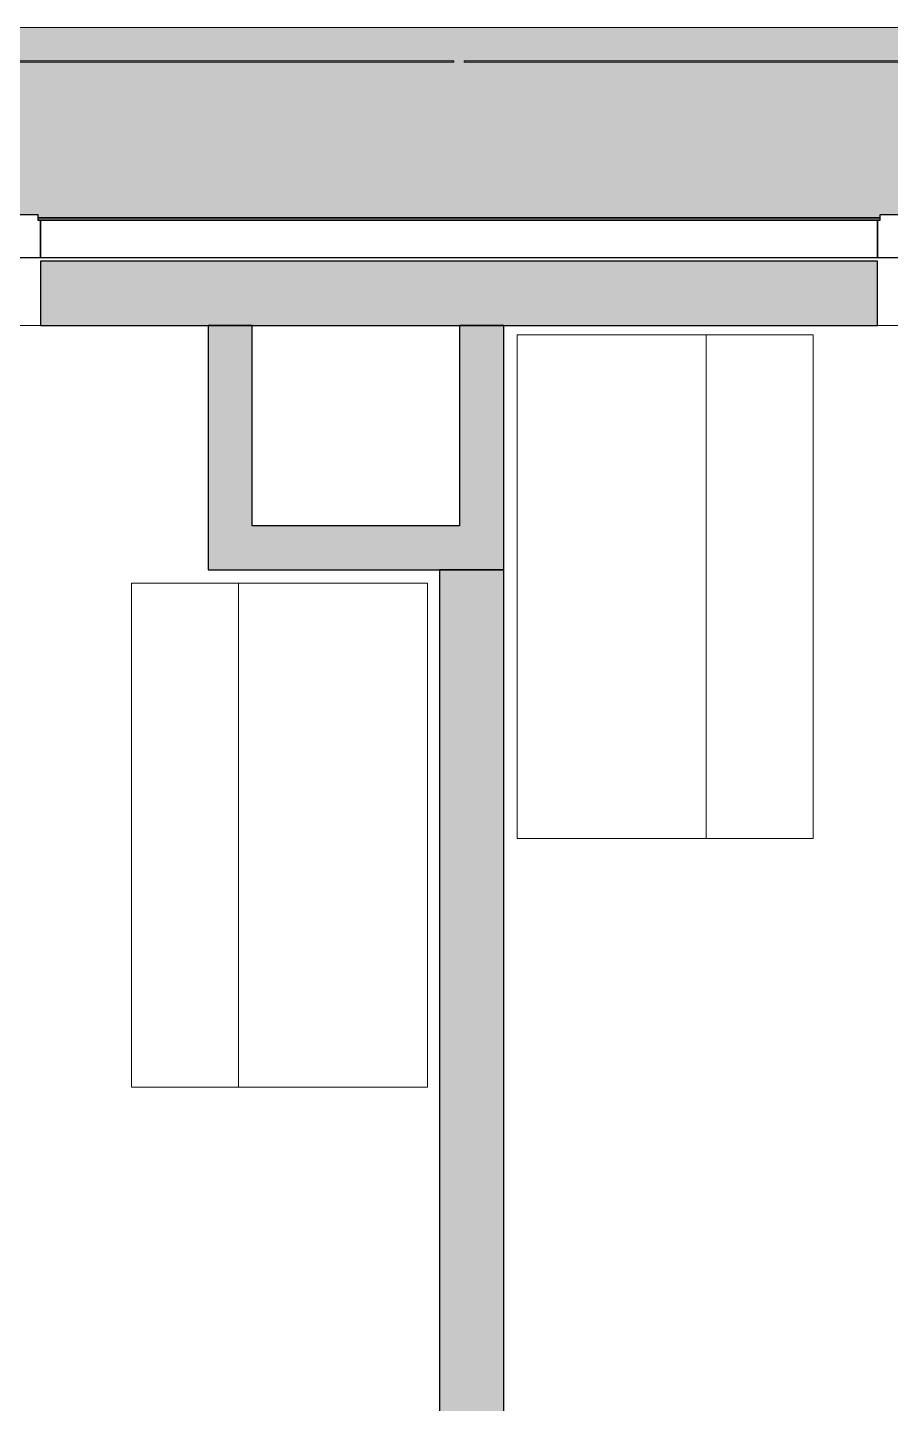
# Model space of a CAD drawing. Header units: millimetres. Extents: x 155927 to 317870, y -36033 to 97293.
# Drawn here: x 161616 to 162986, y 32534 to 34719 of the extents above; entities that cross this region are included whole.
import ezdxf

# ---------------------------------------------------------------- set-up
doc = ezdxf.new("R2010")
doc.units = ezdxf.units.MM
doc.header["$MEASUREMENT"] = 0
for name, color, linetype, lineweight in [('A-GLAZ', 7, 'CONTINUOUS', 9), ('A-GLAZ-CWMG', 7, 'CONTINUOUS', 9), ('A-WALL-PATT', 7, 'CONTINUOUS', 9), ('I-FURN', 8, 'CONTINUOUS', 9), ('I-WALL', 7, 'CONTINUOUS', 9)]:
    doc.layers.add(name, color=color, linetype=linetype, lineweight=lineweight)

msp = doc.modelspace()

# ---------------------------------------------------------------- hatches: boundary and pattern name
at = {"layer": 'A-GLAZ'}
msp.add_hatch(color=256, dxfattribs=at).paths.add_polyline_path([(159181, 34417), (160441.2, 34417), (160441.2, 34421.6), (161632.5, 34421.6), (161632.5, 34417), (162969.2, 34417), (162969.2, 34421.6), (164160.5, 34421.6), (164160.5, 34417), (165497.2, 34417), (165497.2, 34421.6), (166688.5, 34421.6), (166688.5, 34417), (166692.8, 34417), (166692.8, 34718.6), (157908.8, 34718.6), (157908.8, 34417), (157913.2, 34417), (157913.2, 34421.6), (159104.5, 34421.6), (159104.5, 34417), (159114.2, 34417)], flags=0)
h = msp.add_hatch(color=256, dxfattribs=at)
h.paths.add_polyline_path([(157908.8, 34414.8), (157913.2, 34414.8), (157913.2, 34417), (157908.8, 34417)], flags=0)
h.paths.add_polyline_path([(159104.5, 34414.8), (160441.2, 34414.8), (160441.2, 34417), (159104.5, 34417)], flags=0)
h.paths.add_polyline_path([(161632.5, 34414.8), (162969.2, 34414.8), (162969.2, 34417), (161632.5, 34417)], flags=0)
h.paths.add_polyline_path([(164160.5, 34414.8), (165497.2, 34414.8), (165496.2, 34417), (164160.5, 34417)], flags=0)
h.paths.add_polyline_path([(166688.5, 34414.8), (166692.8, 34414.8), (166692.8, 34417), (166688.5, 34417)], flags=0)
at = {"layer": 'A-WALL-PATT'}
for points in [[(161636.8, 34245.6), (161738.8, 34245.6), (161738.8, 34347.6), (161636.8, 34347.6)], [(162789.7, 34245.6), (162862.8, 34245.6), (162862.8, 34347.6), (161738.8, 34347.6), (161738.8, 34245.6), (162489, 34245.6)], [(162862.8, 34245.6), (162964.8, 34245.6), (162964.8, 34347.6), (162862.8, 34347.6)], [(161972.6, 33927.5), (161972.6, 34245.6), (161902.6, 34245.6), (161902.6, 33927.5)], [(162371.8, 33927.5), (162371.8, 34245.6), (162301.8, 34245.6), (162301.8, 33927.5)], [(161902.6, 33857.5), (162371.8, 33857.5), (162371.8, 33927.5), (161902.6, 33927.5)], [(162269.8, 29907.6), (162371.8, 29907.6), (162371.8, 33857.5), (162269.8, 33857.5), (162269.8, 30641.8)]]:
    msp.add_hatch(color=256, dxfattribs=at).paths.add_polyline_path(points, flags=0)

# ---------------------------------------------------------------- linework, layer by layer
at = {"layer": 'A-GLAZ'}
for p, q in [((166692.8, 34718.6), (157908.8, 34718.6)), ((162969.2, 34417), (161632.5, 34417)), ((162969.2, 34414.8), (161632.5, 34414.8))]:
    msp.add_line(p, q, dxfattribs=at)
at = {"layer": 'A-GLAZ', "lineweight": 30}
for p, q in [((161571.6, 34421.6), (161632.5, 34421.6)), ((161632.5, 34421.6), (161632.5, 34412.6)), ((161632.5, 34412.6), (161636.8, 34412.6)), ((161636.8, 34412.6), (162964.8, 34412.6)), ((161636.8, 34352.8), (161636.8, 34412.6)), ((161636.8, 34412.6), (161636.8, 34352.8)), ((162964.8, 34412.6), (162964.8, 34352.8)), ((162964.8, 34412.6), (162969.2, 34412.6)), ((162964.8, 34352.8), (162964.8, 34412.6)), ((162969.2, 34421.6), (163030, 34421.6)), ((162969.2, 34412.6), (162969.2, 34421.6)), ((161636.8, 34352.8), (161577.6, 34352.8)), ((162964.8, 34352.8), (161636.8, 34352.8)), ((163024, 34352.8), (162964.8, 34352.8))]:
    msp.add_line(p, q, dxfattribs=at)
at = {"layer": 'A-GLAZ-CWMG'}
for p, q in [((161550.8, 34665.6), (162292.8, 34665.6)), ((162292.8, 34665.6), (162292.8, 34663.6)), ((162308.9, 34663.6), (162308.9, 34665.6)), ((162308.9, 34665.6), (163050.8, 34665.6)), ((162292.8, 34663.6), (161550.8, 34663.6)), ((163050.8, 34663.6), (162308.9, 34663.6))]:
    msp.add_line(p, q, dxfattribs=at)
at = {"layer": 'I-FURN'}
for p, q in [((162393, 34231), (162393, 33431)), ((162693, 34231), (162393, 34231)), ((162693, 33431), (162693, 34231)), ((162863, 34231), (162693, 34231)), ((162863, 33431), (162863, 34231)), ((161951, 33836.4), (161781, 33836.4)), ((161781, 33836.4), (161781, 33036.4)), ((162251, 33836.4), (161951, 33836.4)), ((161951, 33836.4), (161951, 33036.4)), ((162251, 33036.4), (162251, 33836.4)), ((162393, 33431), (162693, 33431)), ((162693, 33431), (162863, 33431)), ((161781, 33036.4), (161951, 33036.4)), ((161951, 33036.4), (162251, 33036.4))]:
    msp.add_line(p, q, dxfattribs=at)
at = {"layer": 'I-WALL', "lineweight": 30}
for p, q in [((161636.8, 34347.6), (161636.8, 34245.6)), ((161738.8, 34347.6), (161636.8, 34347.6)), ((162862.8, 34347.6), (161738.8, 34347.6)), ((162964.8, 34347.6), (162862.8, 34347.6)), ((162964.8, 34245.6), (162964.8, 34347.6)), ((161636.8, 34245.6), (161738.8, 34245.6)), ((161738.8, 34245.6), (162862.8, 34245.6)), ((161902.6, 34245.6), (161902.6, 33927.5)), ((161972.6, 34245.6), (161902.6, 34245.6)), ((161972.6, 33927.5), (161972.6, 34245.6)), ((162301.8, 34245.6), (162301.8, 33927.5)), ((162371.8, 34245.6), (162301.8, 34245.6)), ((162371.8, 33927.5), (162371.8, 34245.6)), ((162862.8, 34245.6), (162964.8, 34245.6)), ((161902.6, 33927.5), (161902.6, 33857.5)), ((162301.8, 33927.5), (161972.6, 33927.5)), ((162371.8, 33857.5), (162371.8, 33927.5)), ((161902.6, 33857.5), (162371.8, 33857.5)), ((162371.8, 33857.5), (162269.8, 33857.5)), ((162269.8, 33857.5), (162269.8, 29907.6)), ((162371.8, 29907.6), (162371.8, 33857.5))]:
    msp.add_line(p, q, dxfattribs=at)
at = {"layer": 'I-WALL'}
for p, q in [((161636.8, 34245.6), (160436.8, 34245.6)), ((164164.8, 34245.6), (162964.8, 34245.6))]:
    msp.add_line(p, q, dxfattribs=at)

doc.saveas('drawing.dxf')
